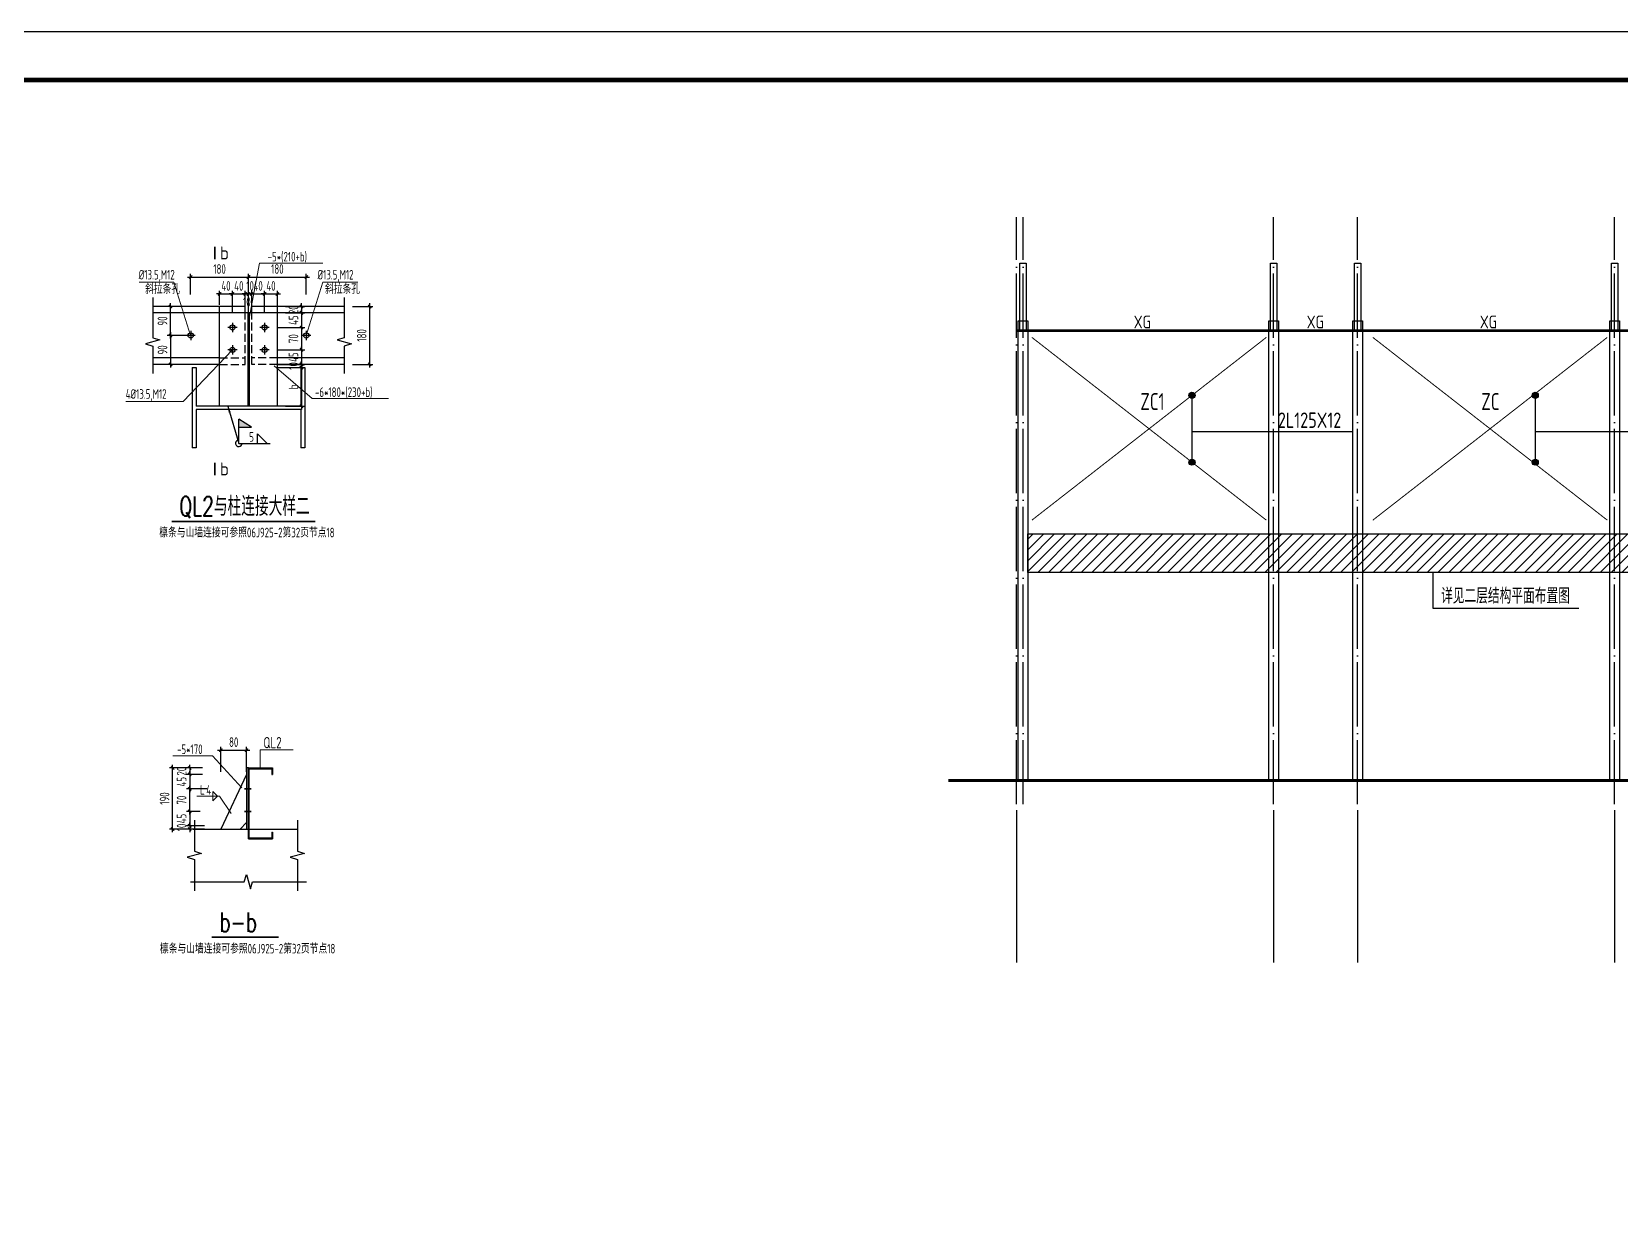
# Model space of a CAD drawing. Extents: x 19118 to 566552, y -1188739 to 92943.
# Drawn here: x 137558 to 187009, y -837241 to -800288 of the extents above; entities that cross this region are included whole.
import ezdxf

# ---------------------------------------------------------------- set-up
doc = ezdxf.new("R2010")
doc.units = 0
doc.header["$LTSCALE"] = 1000
doc.header["$MEASUREMENT"] = 0
for name, pattern in [('DASH', [0.35, 0.25, -0.1]), ('DOTE', [2.42, 2, -0.2, 0.02, -0.2]), ('线型6', [8.75, 5, -1.25, 1.25, -1.25])]:
    doc.linetypes.add(name, pattern=pattern)
doc.layers.get('0').update_dxf_attribs({"linetype": 'CONTINUOUS'})
doc.layers.get('Defpoints').update_dxf_attribs({"linetype": 'CONTINUOUS'})
for name, color, linetype in [('10', 7, 'CONTINUOUS'), ('3T_BAR', 7, 'CONTINUOUS'), ('A_DE_DETAIL_3', 144, 'CONTINUOUS'), ('AXIS', 3, 'CONTINUOUS'), ('BEAM', 4, 'CONTINUOUS'), ('COLU', 7, 'CONTINUOUS'), ('DIM', 3, 'CONTINUOUS'), ('DOTE', 9, 'DOTE'), ('NUM', 7, 'CONTINUOUS'), ('PUB_DIM', 3, 'CONTINUOUS'), ('PUB_TEXT', 7, 'CONTINUOUS'), ('PUB_TITLE', 4, 'CONTINUOUS'), ('REIN', 1, 'CONTINUOUS'), ('TEXT', 7, 'CONTINUOUS'), ('THICK', 6, 'CONTINUOUS'), ('THIN', 7, 'CONTINUOUS'), ('WALL', 6, 'CONTINUOUS'), ('WELD', 7, 'CONTINUOUS'), ('系杆', 7, 'CONTINUOUS')]:
    doc.layers.add(name, color=color, linetype=linetype)
doc.layers.add('111', color=9, linetype='线型6', lineweight=18)
doc.layers.add('柱间支撑', color=40, linetype='CONTINUOUS', lineweight=25)
doc.styles.add('_HZDX', font='atssdeng.shx', dxfattribs={"width": 0.8, "bigfont": 'atssdchn.shx'})
doc.styles.get("Standard").update_dxf_attribs({"font": 'atssdeng.shx', "bigfont": 'atssdchn.shx'})
doc.styles.add('TSSD_Dimension', font='Tssdeng.shx', dxfattribs={"width": 0.7, "bigfont": 'hztxt.shx'})
doc.styles.add('TSSD_Label', font='tssdeng.shx', dxfattribs={"width": 0.6, "bigfont": 'hztxt.shx'})
doc.styles.add('TSSD_Rein', font='atssdeng.shx', dxfattribs={"width": 0.7, "bigfont": 'atssdchn.shx'})
doc.styles.add('正文', font='romans.shx', dxfattribs={"width": 0.71, "bigfont": 'hztxt.shx'})
doc.dimstyles.new('TSSD_10_100', dxfattribs={"dimtxt": 300, "dimasz": 100, "dimexe": 100, "dimexo": 250, "dimgap": 100, "dimtad": 1, "dimdec": 0, "dimlfac": 0.1, "dimzin": 0, "dimdsep": 46, "dimtxsty": 'TSSD_Dimension', "dimblk": 'ARCHTICK', "dimcen": 0, "dimdle": 100, "dimclrt": 7, "dimadec": 0, "dimazin": 0, "dimtfac": 1, "dimtdec": 0, "dimtix": 1, "dimtmove": 2, "dimatfit": 3, "dimldrblk": 'ARCHTICK', "dimfxl": 1, "dimtolj": 1, "dimtzin": 0, "dimarcsym": 0})
doc.dimstyles.new('TSSD_LEADER_STYLE_200.0', dxfattribs={"dimtxt": 0.18, "dimasz": 200, "dimexe": 0.18, "dimexo": 0.0625, "dimgap": 0.09, "dimtad": 0, "dimtih": 1, "dimtoh": 1, "dimdec": 4, "dimzin": 0, "dimdsep": 46, "dimtxsty": 'Standard', "dimcen": 0.09, "dimadec": 0, "dimazin": 0, "dimtfac": 1, "dimtdec": 4, "dimtofl": 0, "dimtmove": 0, "dimatfit": 3, "dimfxl": 1, "dimtolj": 1, "dimtzin": 0, "dimarcsym": 0})

# ---------------------------------------------------------------- blocks, each defined once
blk = doc.blocks.new('A$C5B44133F')
at = {"layer": 'BEAM', "color": 6, "linetype": 'ByBlock'}
for p, q in [((-373, -18), (377, -18)), ((-373, -2218), (-373, -18)), ((-348, -43), (352, -43)), ((-348, -2193), (-348, -43)), ((352, -43), (352, -218)), ((352, -218), (377, -218)), ((377, -18), (377, -218)), ((-373, -2218), (377, -2218)), ((-348, -2193), (352, -2193)), ((352, -2018), (352, -2193)), ((352, -2018), (377, -2018)), ((377, -2018), (377, -2218))]:
    blk.add_line(p, q, dxfattribs=at)
blk = doc.blocks.new('_ArchTick')
at = {"color": 0, "linetype": 'ByBlock', "const_width": 0.4}
blk.add_lwpolyline([(-0.5, -0.5), (0.5, 0.5)], dxfattribs=at)
blk = doc.blocks.new('*D700')
at = {"layer": 'Defpoints', "color": 0}
for p in [(143121, -823199), (142474, -823399), (143121, -823399)]:
    blk.add_point(p, dxfattribs=at)
at = {"layer": 'DIM', "color": 0, "lineweight": -2}
for p, q in [((142871, -823199), (142374, -823199)), ((142474, -823199), (142474, -823099)), ((142474, -823199), (142474, -823399)), ((142871, -823399), (142374, -823399)), ((142474, -823399), (142474, -823499))]:
    blk.add_line(p, q, dxfattribs=at)
at = {"layer": 'DIM', "color": 0, "lineweight": -2, "xscale": 100, "yscale": 100, "zscale": 100}
for p, rotation in [((142474, -823199), 270), ((142474, -823399), 90)]:
    blk.add_blockref('_ArchTick', p, dxfattribs=dict(at, rotation=rotation))
at = {"layer": 'DIM', "color": 7, "insert": (142224, -823299), "char_height": 300, "attachment_point": 5, "rotation": 90, "style": 'TSSD_Dimension'}
blk.add_mtext('\\A1;20', dxfattribs=at)
blk = doc.blocks.new('*D701')
at = {"layer": 'Defpoints', "color": 0}
for p in [(142474, -823849), (143054, -823849), (143121, -823399)]:
    blk.add_point(p, dxfattribs=at)
at = {"layer": 'DIM', "color": 0, "lineweight": -2}
for p, q in [((142474, -823399), (142474, -823299)), ((142871, -823399), (142374, -823399)), ((142804, -823849), (142374, -823849)), ((142474, -823399), (142474, -823849)), ((142474, -823849), (142474, -823949))]:
    blk.add_line(p, q, dxfattribs=at)
at = {"layer": 'DIM', "color": 0, "lineweight": -2, "xscale": 100, "yscale": 100, "zscale": 100}
for p, rotation in [((142474, -823399), 270), ((142474, -823849), 90)]:
    blk.add_blockref('_ArchTick', p, dxfattribs=dict(at, rotation=rotation))
at = {"layer": 'DIM', "color": 7, "insert": (142224, -823624), "char_height": 300, "attachment_point": 5, "rotation": 90, "style": 'TSSD_Dimension'}
blk.add_mtext('\\A1;45', dxfattribs=at)
blk = doc.blocks.new('*D702')
at = {"layer": 'Defpoints', "color": 0}
for p in [(143054, -824549), (142474, -824999), (143181, -824999)]:
    blk.add_point(p, dxfattribs=at)
at = {"layer": 'DIM', "color": 0, "lineweight": -2}
for p, q in [((142804, -824549), (142374, -824549)), ((142474, -824549), (142474, -824449)), ((142474, -824549), (142474, -824999)), ((142931, -824999), (142374, -824999)), ((142474, -824999), (142474, -825099))]:
    blk.add_line(p, q, dxfattribs=at)
at = {"layer": 'DIM', "color": 0, "lineweight": -2, "xscale": 100, "yscale": 100, "zscale": 100}
for p, rotation in [((142474, -824549), 270), ((142474, -824999), 90)]:
    blk.add_blockref('_ArchTick', p, dxfattribs=dict(at, rotation=rotation))
at = {"layer": 'DIM', "color": 7, "insert": (142224, -824774), "char_height": 300, "attachment_point": 5, "rotation": 90, "style": 'TSSD_Dimension'}
blk.add_mtext('\\A1;45', dxfattribs=at)
blk = doc.blocks.new('*D703')
at = {"layer": 'Defpoints', "color": 0}
for p in [(142474, -825099), (143181, -824999), (143181, -825099)]:
    blk.add_point(p, dxfattribs=at)
at = {"layer": 'DIM', "color": 0, "lineweight": -2}
for p, q in [((142931, -824999), (142374, -824999)), ((142931, -825099), (142374, -825099)), ((142474, -824999), (142474, -824899)), ((142474, -824999), (142474, -825099)), ((142474, -825099), (142474, -825199))]:
    blk.add_line(p, q, dxfattribs=at)
at = {"layer": 'DIM', "color": 0, "lineweight": -2, "xscale": 100, "yscale": 100, "zscale": 100}
for p, rotation in [((142474, -824999), 270), ((142474, -825099), 90)]:
    blk.add_blockref('_ArchTick', p, dxfattribs=dict(at, rotation=rotation))
at = {"layer": 'DIM', "color": 7, "insert": (142224, -825049), "char_height": 300, "attachment_point": 5, "rotation": 90, "style": 'TSSD_Dimension'}
blk.add_mtext('\\A1;10', dxfattribs=at)
blk = doc.blocks.new('*D704')
at = {"layer": 'Defpoints', "color": 0}
for p in [(144245, -822644), (143445, -823573), (144245, -823573)]:
    blk.add_point(p, dxfattribs=at)
at = {"layer": 'DIM', "color": 0, "lineweight": -2}
for p, q in [((143345, -822644), (144345, -822644)), ((143445, -823323), (143445, -822544)), ((144245, -823323), (144245, -822544))]:
    blk.add_line(p, q, dxfattribs=at)
at = {"layer": 'DIM', "color": 0, "lineweight": -2, "xscale": 100, "yscale": 100, "zscale": 100, "rotation": 180}
blk.add_blockref('_ArchTick', (143445, -822644), dxfattribs=at)
at = {"layer": 'DIM', "color": 0, "lineweight": -2, "xscale": 100, "yscale": 100, "zscale": 100}
blk.add_blockref('_ArchTick', (144245, -822644), dxfattribs=at)
at = {"layer": 'DIM', "color": 7, "insert": (143845, -822394), "char_height": 300, "attachment_point": 5, "style": 'TSSD_Dimension'}
blk.add_mtext('\\A1;80', dxfattribs=at)
blk = doc.blocks.new('A$C5D1D5D61')
at = {"layer": 'COLU', "linetype": 'ByBlock'}
for p, q in [((-57.7, 22.6), (192.3, 22.6)), ((-57.7, 10.6), (-57.7, 22.6)), ((-57.7, 10.6), (62.3, 10.6)), ((62.3, 10.6), (62.3, -315.4)), ((72.3, 10.6), (72.3, -315.4)), ((72.3, 10.6), (192.3, 10.6)), ((192.3, 22.6), (192.3, 10.6)), ((-57.7, -315.4), (62.3, -315.4)), ((-57.7, -327.4), (-57.7, -315.4)), ((-57.7, -327.4), (192.3, -327.4)), ((72.3, -315.4), (192.3, -315.4)), ((192.3, -315.4), (192.3, -327.4))]:
    blk.add_line(p, q, dxfattribs=at)
blk = doc.blocks.new('*D705')
at = {"layer": 'Defpoints', "color": 0}
for p in [(144305, -807920), (142505, -808711), (144305, -808711)]:
    blk.add_point(p, dxfattribs=at)
at = {"layer": 'DIM', "color": 0, "lineweight": -2}
for p, q in [((142405, -807920), (144405, -807920)), ((142505, -808461), (142505, -807820)), ((144305, -808461), (144305, -807820))]:
    blk.add_line(p, q, dxfattribs=at)
at = {"layer": 'DIM', "color": 0, "lineweight": -2, "xscale": 100, "yscale": 100, "zscale": 100, "rotation": 180}
blk.add_blockref('_ArchTick', (142505, -807920), dxfattribs=at)
at = {"layer": 'DIM', "color": 0, "lineweight": -2, "xscale": 100, "yscale": 100, "zscale": 100}
blk.add_blockref('_ArchTick', (144305, -807920), dxfattribs=at)
at = {"layer": 'DIM', "color": 7, "insert": (143405, -807670), "char_height": 300, "attachment_point": 5, "style": 'TSSD_Dimension'}
blk.add_mtext('\\A1;180', dxfattribs=at)
blk = doc.blocks.new('*D706')
at = {"layer": 'Defpoints', "color": 0}
for p in [(146105, -807920), (144305, -808711), (146105, -808711)]:
    blk.add_point(p, dxfattribs=at)
at = {"layer": 'DIM', "color": 0, "lineweight": -2}
for p, q in [((144205, -807920), (146205, -807920)), ((144305, -808461), (144305, -807820)), ((146105, -808461), (146105, -807820))]:
    blk.add_line(p, q, dxfattribs=at)
at = {"layer": 'DIM', "color": 0, "lineweight": -2, "xscale": 100, "yscale": 100, "zscale": 100, "rotation": 180}
blk.add_blockref('_ArchTick', (144305, -807920), dxfattribs=at)
at = {"layer": 'DIM', "color": 0, "lineweight": -2, "xscale": 100, "yscale": 100, "zscale": 100}
blk.add_blockref('_ArchTick', (146105, -807920), dxfattribs=at)
at = {"layer": 'DIM', "color": 7, "insert": (145205, -807670), "char_height": 300, "attachment_point": 5, "style": 'TSSD_Dimension'}
blk.add_mtext('\\A1;180', dxfattribs=at)
blk = doc.blocks.new('*D707')
at = {"layer": 'Defpoints', "color": 0}
for p in [(143805, -808447), (143405, -809038), (143805, -809272)]:
    blk.add_point(p, dxfattribs=at)
at = {"layer": 'DIM', "color": 0, "lineweight": -2}
for p, q in [((143405, -808447), (143305, -808447)), ((143405, -808788), (143405, -808347)), ((143405, -808447), (143805, -808447)), ((143805, -809022), (143805, -808347)), ((143805, -808447), (143905, -808447))]:
    blk.add_line(p, q, dxfattribs=at)
at = {"layer": 'DIM', "color": 0, "lineweight": -2, "xscale": 100, "yscale": 100, "zscale": 100}
blk.add_blockref('_ArchTick', (143405, -808447), dxfattribs=at)
at = {"layer": 'DIM', "color": 0, "lineweight": -2, "xscale": 100, "yscale": 100, "zscale": 100, "rotation": 180}
blk.add_blockref('_ArchTick', (143805, -808447), dxfattribs=at)
at = {"layer": 'DIM', "color": 7, "insert": (143605, -808197), "char_height": 300, "attachment_point": 5, "style": 'TSSD_Dimension'}
blk.add_mtext('\\A1;40', dxfattribs=at)
blk = doc.blocks.new('*D708')
at = {"layer": 'Defpoints', "color": 0}
for p in [(144205, -808447), (143805, -809272), (144205, -809272)]:
    blk.add_point(p, dxfattribs=at)
at = {"layer": 'DIM', "color": 0, "lineweight": -2}
for p, q in [((143805, -808447), (143705, -808447)), ((143805, -809022), (143805, -808347)), ((143805, -808447), (144205, -808447)), ((144205, -809022), (144205, -808347)), ((144205, -808447), (144305, -808447))]:
    blk.add_line(p, q, dxfattribs=at)
at = {"layer": 'DIM', "color": 0, "lineweight": -2, "xscale": 100, "yscale": 100, "zscale": 100}
blk.add_blockref('_ArchTick', (143805, -808447), dxfattribs=at)
at = {"layer": 'DIM', "color": 0, "lineweight": -2, "xscale": 100, "yscale": 100, "zscale": 100, "rotation": 180}
blk.add_blockref('_ArchTick', (144205, -808447), dxfattribs=at)
at = {"layer": 'DIM', "color": 7, "insert": (144005, -808197), "char_height": 300, "attachment_point": 5, "style": 'TSSD_Dimension'}
blk.add_mtext('\\A1;40', dxfattribs=at)
blk = doc.blocks.new('*D709')
at = {"layer": 'Defpoints', "color": 0}
for p in [(144305, -808447), (144205, -809272), (144305, -809272)]:
    blk.add_point(p, dxfattribs=at)
at = {"layer": 'DIM', "color": 0, "lineweight": -2}
for p, q in [((144205, -808447), (144105, -808447)), ((144205, -809022), (144205, -808347)), ((144205, -808447), (144305, -808447)), ((144305, -809022), (144305, -808347)), ((144305, -808447), (144405, -808447))]:
    blk.add_line(p, q, dxfattribs=at)
at = {"layer": 'DIM', "color": 0, "lineweight": -2, "xscale": 100, "yscale": 100, "zscale": 100}
blk.add_blockref('_ArchTick', (144205, -808447), dxfattribs=at)
at = {"layer": 'DIM', "color": 0, "lineweight": -2, "xscale": 100, "yscale": 100, "zscale": 100, "rotation": 180}
blk.add_blockref('_ArchTick', (144305, -808447), dxfattribs=at)
at = {"layer": 'DIM', "color": 7, "insert": (144255, -808697), "char_height": 300, "attachment_point": 5, "style": 'TSSD_Dimension'}
blk.add_mtext('\\A1;10', dxfattribs=at)
blk = doc.blocks.new('*D710')
at = {"layer": 'Defpoints', "color": 0}
for p in [(144405, -808447), (144305, -809272), (144405, -809272)]:
    blk.add_point(p, dxfattribs=at)
at = {"layer": 'DIM', "color": 0, "lineweight": -2}
for p, q in [((144305, -808447), (144205, -808447)), ((144305, -809022), (144305, -808347)), ((144305, -808447), (144405, -808447)), ((144405, -809022), (144405, -808347)), ((144405, -808447), (144505, -808447))]:
    blk.add_line(p, q, dxfattribs=at)
at = {"layer": 'DIM', "color": 0, "lineweight": -2, "xscale": 100, "yscale": 100, "zscale": 100}
blk.add_blockref('_ArchTick', (144305, -808447), dxfattribs=at)
at = {"layer": 'DIM', "color": 0, "lineweight": -2, "xscale": 100, "yscale": 100, "zscale": 100, "rotation": 180}
blk.add_blockref('_ArchTick', (144405, -808447), dxfattribs=at)
at = {"layer": 'DIM', "color": 7, "insert": (144355, -808197), "char_height": 300, "attachment_point": 5, "style": 'TSSD_Dimension'}
blk.add_mtext('\\A1;10', dxfattribs=at)
blk = doc.blocks.new('*D711')
at = {"layer": 'Defpoints', "color": 0}
for p in [(144805, -808447), (144405, -809272), (144805, -809272)]:
    blk.add_point(p, dxfattribs=at)
at = {"layer": 'DIM', "color": 0, "lineweight": -2}
for p, q in [((144405, -808447), (144305, -808447)), ((144405, -809022), (144405, -808347)), ((144405, -808447), (144805, -808447)), ((144805, -809022), (144805, -808347)), ((144805, -808447), (144905, -808447))]:
    blk.add_line(p, q, dxfattribs=at)
at = {"layer": 'DIM', "color": 0, "lineweight": -2, "xscale": 100, "yscale": 100, "zscale": 100}
blk.add_blockref('_ArchTick', (144405, -808447), dxfattribs=at)
at = {"layer": 'DIM', "color": 0, "lineweight": -2, "xscale": 100, "yscale": 100, "zscale": 100, "rotation": 180}
blk.add_blockref('_ArchTick', (144805, -808447), dxfattribs=at)
at = {"layer": 'DIM', "color": 7, "insert": (144605, -808197), "char_height": 300, "attachment_point": 5, "style": 'TSSD_Dimension'}
blk.add_mtext('\\A1;40', dxfattribs=at)
blk = doc.blocks.new('*D712')
at = {"layer": 'Defpoints', "color": 0}
for p in [(145205, -808447), (144805, -809272), (145205, -809272)]:
    blk.add_point(p, dxfattribs=at)
at = {"layer": 'DIM', "color": 0, "lineweight": -2}
for p, q in [((144805, -808447), (144705, -808447)), ((144805, -809022), (144805, -808347)), ((144805, -808447), (145205, -808447)), ((145205, -809022), (145205, -808347)), ((145205, -808447), (145305, -808447))]:
    blk.add_line(p, q, dxfattribs=at)
at = {"layer": 'DIM', "color": 0, "lineweight": -2, "xscale": 100, "yscale": 100, "zscale": 100}
blk.add_blockref('_ArchTick', (144805, -808447), dxfattribs=at)
at = {"layer": 'DIM', "color": 0, "lineweight": -2, "xscale": 100, "yscale": 100, "zscale": 100, "rotation": 180}
blk.add_blockref('_ArchTick', (145205, -808447), dxfattribs=at)
at = {"layer": 'DIM', "color": 7, "insert": (145005, -808197), "char_height": 300, "attachment_point": 5, "style": 'TSSD_Dimension'}
blk.add_mtext('\\A1;40', dxfattribs=at)
blk = doc.blocks.new('*D713')
at = {"layer": 'Defpoints', "color": 0}
for p in [(145205, -808838), (145205, -809038), (145955, -809038)]:
    blk.add_point(p, dxfattribs=at)
at = {"layer": 'DIM', "color": 0, "lineweight": -2}
for p, q in [((145455, -808838), (146055, -808838)), ((145955, -808838), (145955, -808738)), ((145955, -808838), (145955, -809038)), ((145455, -809038), (146055, -809038)), ((145955, -809038), (145955, -809138))]:
    blk.add_line(p, q, dxfattribs=at)
at = {"layer": 'DIM', "color": 0, "lineweight": -2, "xscale": 100, "yscale": 100, "zscale": 100}
for p, rotation in [((145955, -808838), 270), ((145955, -809038), 90)]:
    blk.add_blockref('_ArchTick', p, dxfattribs=dict(at, rotation=rotation))
at = {"layer": 'DIM', "color": 7, "insert": (145705, -808938), "char_height": 300, "attachment_point": 5, "rotation": 90, "style": 'TSSD_Dimension'}
blk.add_mtext('\\A1;20', dxfattribs=at)
blk = doc.blocks.new('*D714')
at = {"layer": 'Defpoints', "color": 0}
for p in [(144949, -809488), (145205, -809038), (145955, -809488)]:
    blk.add_point(p, dxfattribs=at)
at = {"layer": 'DIM', "color": 0, "lineweight": -2}
for p, q in [((145955, -809038), (145955, -808938)), ((145199, -809488), (146055, -809488)), ((145455, -809038), (146055, -809038)), ((145955, -809038), (145955, -809488)), ((145955, -809488), (145955, -809588))]:
    blk.add_line(p, q, dxfattribs=at)
at = {"layer": 'DIM', "color": 0, "lineweight": -2, "xscale": 100, "yscale": 100, "zscale": 100}
for p, rotation in [((145955, -809038), 270), ((145955, -809488), 90)]:
    blk.add_blockref('_ArchTick', p, dxfattribs=dict(at, rotation=rotation))
at = {"layer": 'DIM', "color": 7, "insert": (145705, -809263), "char_height": 300, "attachment_point": 5, "rotation": 90, "style": 'TSSD_Dimension'}
blk.add_mtext('\\A1;45', dxfattribs=at)
blk = doc.blocks.new('*D715')
at = {"layer": 'Defpoints', "color": 0}
for p in [(144949, -810188), (144949, -810638), (145955, -810638)]:
    blk.add_point(p, dxfattribs=at)
at = {"layer": 'DIM', "color": 0, "lineweight": -2}
for p, q in [((145199, -810188), (146055, -810188)), ((145955, -810188), (145955, -810088)), ((145955, -810188), (145955, -810638)), ((145199, -810638), (146055, -810638)), ((145955, -810638), (145955, -810738))]:
    blk.add_line(p, q, dxfattribs=at)
at = {"layer": 'DIM', "color": 0, "lineweight": -2, "xscale": 100, "yscale": 100, "zscale": 100}
for p, rotation in [((145955, -810188), 270), ((145955, -810638), 90)]:
    blk.add_blockref('_ArchTick', p, dxfattribs=dict(at, rotation=rotation))
at = {"layer": 'DIM', "color": 7, "insert": (145705, -810413), "char_height": 300, "attachment_point": 5, "rotation": 90, "style": 'TSSD_Dimension'}
blk.add_mtext('\\A1;45', dxfattribs=at)
blk = doc.blocks.new('*D716')
at = {"layer": 'Defpoints', "color": 0}
for p in [(144949, -810638), (144949, -810738), (145955, -810738)]:
    blk.add_point(p, dxfattribs=at)
at = {"layer": 'DIM', "color": 0, "lineweight": -2}
for p, q in [((145199, -810638), (146055, -810638)), ((145199, -810738), (146055, -810738)), ((145955, -810638), (145955, -810538)), ((145955, -810638), (145955, -810738)), ((145955, -810738), (145955, -810838))]:
    blk.add_line(p, q, dxfattribs=at)
at = {"layer": 'DIM', "color": 0, "lineweight": -2, "xscale": 100, "yscale": 100, "zscale": 100}
for p, rotation in [((145955, -810638), 270), ((145955, -810738), 90)]:
    blk.add_blockref('_ArchTick', p, dxfattribs=dict(at, rotation=rotation))
at = {"layer": 'DIM', "color": 7, "insert": (145705, -810688), "char_height": 300, "attachment_point": 5, "rotation": 90, "style": 'TSSD_Dimension'}
blk.add_mtext('\\A1;10', dxfattribs=at)
blk = doc.blocks.new('A$C3073000E')
at = {"layer": 'THIN', "color": 1}
for p, q in [((116, 1), (-172, 1)), ((-28, 145), (-28, -143))]:
    blk.add_line(p, q, dxfattribs=at)
blk.add_circle((-28, 1), 80, dxfattribs=at)
blk = doc.blocks.new('_WELD001')
at = {"linetype": 'ByBlock'}
h = blk.add_hatch(color=0, dxfattribs=at)
h.paths.add_polyline_path([(0.8, 1), (0, 1.5), (0, 1)])
edge = h.paths.add_edge_path()
edge.add_line((0, 0), (0, 1.5))
at = {"color": 0, "linetype": 'ByBlock'}
for p, q in [((0, 0), (0, 1.5)), ((0.8, 1), (0, 1.5)), ((0, 1), (0.8, 1))]:
    blk.add_line(p, q, dxfattribs=at)
blk = doc.blocks.new('_WELD004')
at = {"color": 0, "linetype": 'ByBlock'}
for p, q in [((0, 1), (1, 0)), ((0, 0), (0, 1))]:
    blk.add_line(p, q, dxfattribs=at)
blk = doc.blocks.new('*D717')
at = {"layer": 'Defpoints', "color": 0}
for p in [(145205, -810738), (145205, -811938), (145955, -811938)]:
    blk.add_point(p, dxfattribs=at)
at = {"layer": 'DIM', "color": 0, "lineweight": -2}
for p, q in [((145455, -810738), (146055, -810738)), ((145955, -810638), (145955, -812038)), ((145455, -811938), (146055, -811938))]:
    blk.add_line(p, q, dxfattribs=at)
at = {"layer": 'DIM', "color": 0, "lineweight": -2, "xscale": 100, "yscale": 100, "zscale": 100}
for p, rotation in [((145955, -810738), 90), ((145955, -811938), 270)]:
    blk.add_blockref('_ArchTick', p, dxfattribs=dict(at, rotation=rotation))
at = {"layer": 'DIM', "color": 7, "insert": (145705, -811338), "char_height": 300, "attachment_point": 5, "rotation": 90, "style": 'TSSD_Dimension'}
blk.add_mtext('\\A1;b', dxfattribs=at)
blk = doc.blocks.new('*D839')
at = {"layer": 'Defpoints', "color": 0}
for p in [(147288, -808838), (148079, -808838), (147290, -810638)]:
    blk.add_point(p, dxfattribs=at)
at = {"layer": 'DIM', "color": 0, "lineweight": -2}
for p, q in [((147538, -808838), (148179, -808838)), ((148079, -810738), (148079, -808738)), ((147540, -810638), (148179, -810638))]:
    blk.add_line(p, q, dxfattribs=at)
at = {"layer": 'DIM', "color": 0, "lineweight": -2, "xscale": 100, "yscale": 100, "zscale": 100}
for p, rotation in [((148079, -808838), 90), ((148079, -810638), 270)]:
    blk.add_blockref('_ArchTick', p, dxfattribs=dict(at, rotation=rotation))
at = {"layer": 'DIM', "color": 7, "insert": (147829, -809738), "char_height": 300, "attachment_point": 5, "rotation": 90, "style": 'TSSD_Dimension'}
blk.add_mtext('\\A1;180', dxfattribs=at)
blk = doc.blocks.new('*D840')
at = {"layer": 'Defpoints', "color": 0}
for p in [(145232, -809488), (145205, -810188), (145955, -810188)]:
    blk.add_point(p, dxfattribs=at)
at = {"layer": 'DIM', "color": 0, "lineweight": -2}
for p, q in [((145482, -809488), (146055, -809488)), ((145955, -809388), (145955, -810288)), ((145455, -810188), (146055, -810188))]:
    blk.add_line(p, q, dxfattribs=at)
at = {"layer": 'DIM', "color": 0, "lineweight": -2, "xscale": 100, "yscale": 100, "zscale": 100}
for p, rotation in [((145955, -809488), 90), ((145955, -810188), 270)]:
    blk.add_blockref('_ArchTick', p, dxfattribs=dict(at, rotation=rotation))
at = {"layer": 'DIM', "color": 7, "insert": (145705, -809838), "char_height": 300, "attachment_point": 5, "rotation": 90, "style": 'TSSD_Dimension'}
blk.add_mtext('\\A1;70', dxfattribs=at)
blk = doc.blocks.new('*D841')
at = {"layer": 'Defpoints', "color": 0}
for p in [(141878, -808838), (142669, -808838), (142601, -809738)]:
    blk.add_point(p, dxfattribs=at)
at = {"layer": 'DIM', "color": 0, "lineweight": -2}
for p, q in [((142419, -808838), (141778, -808838)), ((141878, -809838), (141878, -808738)), ((142351, -809738), (141778, -809738))]:
    blk.add_line(p, q, dxfattribs=at)
at = {"layer": 'DIM', "color": 0, "lineweight": -2, "xscale": 100, "yscale": 100, "zscale": 100}
for p, rotation in [((141878, -808838), 90), ((141878, -809738), 270)]:
    blk.add_blockref('_ArchTick', p, dxfattribs=dict(at, rotation=rotation))
at = {"layer": 'DIM', "color": 7, "insert": (141628, -809288), "char_height": 300, "attachment_point": 5, "rotation": 90, "style": 'TSSD_Dimension'}
blk.add_mtext('\\A1;90', dxfattribs=at)
blk = doc.blocks.new('*D842')
at = {"layer": 'Defpoints', "color": 0}
for p in [(142601, -809738), (141878, -810638), (142669, -810638)]:
    blk.add_point(p, dxfattribs=at)
at = {"layer": 'DIM', "color": 0, "lineweight": -2}
for p, q in [((142351, -809738), (141778, -809738)), ((141878, -809638), (141878, -810738)), ((142419, -810638), (141778, -810638))]:
    blk.add_line(p, q, dxfattribs=at)
at = {"layer": 'DIM', "color": 0, "lineweight": -2, "xscale": 100, "yscale": 100, "zscale": 100}
for p, rotation in [((141878, -809738), 90), ((141878, -810638), 270)]:
    blk.add_blockref('_ArchTick', p, dxfattribs=dict(at, rotation=rotation))
at = {"layer": 'DIM', "color": 7, "insert": (141628, -810188), "char_height": 300, "attachment_point": 5, "rotation": 90, "style": 'TSSD_Dimension'}
blk.add_mtext('\\A1;90', dxfattribs=at)
blk = doc.blocks.new('*D843')
at = {"layer": 'Defpoints', "color": 0}
for p in [(142474, -823849), (143265, -823849), (143054, -824549)]:
    blk.add_point(p, dxfattribs=at)
at = {"layer": 'DIM', "color": 0, "lineweight": -2}
for p, q in [((143015, -823849), (142374, -823849)), ((142474, -824649), (142474, -823749)), ((142804, -824549), (142374, -824549))]:
    blk.add_line(p, q, dxfattribs=at)
at = {"layer": 'DIM', "color": 0, "lineweight": -2, "xscale": 100, "yscale": 100, "zscale": 100}
for p, rotation in [((142474, -823849), 90), ((142474, -824549), 270)]:
    blk.add_blockref('_ArchTick', p, dxfattribs=dict(at, rotation=rotation))
at = {"layer": 'DIM', "color": 7, "insert": (142224, -824199), "char_height": 300, "attachment_point": 5, "rotation": 90, "style": 'TSSD_Dimension'}
blk.add_mtext('\\A1;70', dxfattribs=at)
blk = doc.blocks.new('*D844')
at = {"layer": 'Defpoints', "color": 0}
for p in [(141943, -823199), (142734, -823199), (142666, -825099)]:
    blk.add_point(p, dxfattribs=at)
at = {"layer": 'DIM', "color": 0, "lineweight": -2}
for p, q in [((142484, -823199), (141843, -823199)), ((141943, -825199), (141943, -823099)), ((142416, -825099), (141843, -825099))]:
    blk.add_line(p, q, dxfattribs=at)
at = {"layer": 'DIM', "color": 0, "lineweight": -2, "xscale": 100, "yscale": 100, "zscale": 100}
for p, rotation in [((141943, -823199), 90), ((141943, -825099), 270)]:
    blk.add_blockref('_ArchTick', p, dxfattribs=dict(at, rotation=rotation))
at = {"layer": 'DIM', "color": 7, "insert": (141693, -824149), "char_height": 300, "attachment_point": 5, "rotation": 90, "style": 'TSSD_Dimension'}
blk.add_mtext('\\A1;190', dxfattribs=at)

msp = doc.modelspace()

# ---------------------------------------------------------------- hatches: boundary and pattern name
at = {"layer": '111'}
h = msp.add_hatch(dxfattribs=at)
h.set_pattern_fill('ANSI31', color=256, scale=150, style=0)
h.set_pattern_definition([(45, (47124.26, -44097.6), (-168.3798, 168.3798), [])])
h.paths.add_polyline_path([(168568.24, -815916.74), (208411.1, -815916.74), (208411.1, -817116.74), (168568.24, -817116.74)])
at = {"layer": 'PUB_DIM'}
for points in [[(173771.48, -811601.91, -1), (173583.77, -811601.91, -1)], [(184459.37, -811601.91, -1), (184271.66, -811601.91, -1)], [(173771.48, -813683.03, -1), (173583.77, -813683.03, -1)], [(184459.37, -813683.03, -1), (184271.66, -813683.03, -1)]]:
    msp.add_hatch(color=256, dxfattribs=at).paths.add_polyline_path(points)

# ---------------------------------------------------------------- linework, layer by layer
at = {"layer": '3T_BAR', "const_width": 100}
msp.add_lwpolyline([(166095.7, -823586.74), (209985.18, -823586.74)], dxfattribs=at)
at = {"layer": 'A_DE_DETAIL_3'}
for points in [[(168318.24, -807486.74), (168518.24, -807486.74), (168518.24, -809573.66), (168318.24, -809573.66)], [(176118.24, -807486.74), (176318.24, -807486.74), (176318.24, -809573.66), (176118.24, -809573.66)], [(178732.65, -807486.74), (178932.65, -807486.74), (178932.65, -809573.66), (178732.65, -809573.66)], [(186732.65, -807486.74), (186932.65, -807486.74), (186932.65, -809573.66), (186732.65, -809573.66)], [(168268.24, -809286.74), (168568.24, -809286.74), (168568.24, -823586.74), (168268.24, -823586.74)], [(176068.24, -809286.74), (176368.24, -809286.74), (176368.24, -823586.74), (176068.24, -823586.74)], [(178682.65, -809286.74), (178982.65, -809286.74), (178982.65, -823586.74), (178682.65, -823586.74)], [(186682.65, -809286.74), (186982.65, -809286.74), (186982.65, -823586.74), (186682.65, -823586.74)]]:
    msp.add_lwpolyline(points, close=True, dxfattribs=at)
at = {"layer": 'AXIS'}
for p, q in [((168218.24, -824516.17), (168218.24, -829256.15)), ((176218.24, -824516.17), (176218.24, -829256.15)), ((178832.65, -824516.17), (178832.65, -829256.15)), ((186832.65, -824516.17), (186832.65, -829256.15))]:
    msp.add_line(p, q, dxfattribs=at)
at = {"layer": 'BEAM', "linetype": 'ByBlock'}
for p, q in [((144205.15, -808838.33), (141322.18, -808838.33)), ((143405.11, -811938.01), (143405.11, -808838.33)), ((147288.12, -808838.33), (144405.16, -808838.33)), ((145205.2, -811938.01), (145205.2, -808838.33)), ((144205.15, -809038.34), (141322.18, -809038.34)), ((145205.2, -809038.34), (143405.11, -809038.34)), ((144280.15, -809038.34), (144280.15, -811938.01)), ((144330.16, -809038.34), (144330.16, -811938.01)), ((147288.12, -809038.34), (144405.16, -809038.34)), ((143405.11, -810437.93), (141322.18, -810437.93)), ((147288.12, -810437.93), (145205.2, -810437.93)), ((143405.11, -810637.94), (141322.18, -810637.94)), ((147288.12, -810637.94), (145205.2, -810637.94)), ((144330.16, -811938.01), (144280.15, -811938.01)), ((144245.15, -823199.05), (144245.15, -825098.67)), ((144305.15, -823199.05), (144245.15, -823199.05)), ((144305.15, -823199.05), (144305.15, -825098.67)), ((144245.15, -823399.06), (143445.11, -825098.67)), ((142582.46, -825098.67), (145627.82, -825098.67)), ((142782.47, -825098.67), (145827.83, -825098.67)), ((144245.15, -824898.66), (144045.14, -825098.67))]:
    msp.add_line(p, q, dxfattribs=at)
at = {"layer": 'BEAM', "linetype": 'DASH'}
for p, q in [((144205.15, -810637.94), (144205.15, -808838.33)), ((144405.16, -810637.94), (144405.16, -808838.33)), ((143405.11, -810437.93), (144205.15, -810437.93)), ((145205.2, -810437.93), (144405.16, -810437.93)), ((143405.11, -810637.94), (144205.15, -810637.94)), ((145205.2, -810637.94), (144405.16, -810637.94))]:
    msp.add_line(p, q, dxfattribs=at)
at = {"layer": 'DOTE', "linetype": 'DOTE'}
for p, q in [((168218.24, -824328.67), (168218.24, -806054.17)), ((168418.24, -824328.67), (168418.24, -806054.17)), ((176218.24, -824328.67), (176218.24, -806054.17)), ((178832.65, -824328.67), (178832.65, -806054.17)), ((186832.65, -824328.67), (186832.65, -806054.17))]:
    msp.add_line(p, q, dxfattribs=at)
at = {"layer": 'NUM', "const_width": 50, "elevation": -288.01}
for points in [[(141908.5, -815524.84), (146388.48, -815524.84)], [(143156.77, -828463.19), (145247.62, -828463.19)]]:
    msp.add_lwpolyline(points, dxfattribs=at)
at = {"layer": 'PUB_DIM'}
for p, q in [((173677.63, -811620.5), (173677.63, -813683.03)), ((184365.51, -811620.5), (184365.51, -813683.03)), ((173677.63, -812732.46), (178694.14, -812732.46)), ((184365.51, -812732.46), (189382.03, -812732.46))]:
    msp.add_line(p, q, dxfattribs=at)
for centre in [(173677.63, -811601.91), (184365.51, -811601.91), (173677.63, -813683.03), (184365.51, -813683.03)]:
    msp.add_circle(centre, 93.85, dxfattribs=at)
at = {"layer": 'PUB_TEXT'}
msp.add_lwpolyline([(181179.03, -817116.74), (181179.03, -818229.7), (185723.49, -818229.7)], dxfattribs=at)
at = {"layer": 'PUB_TITLE'}
msp.add_lwpolyline([(77811.65, -889388.06), (235461.65, -889388.06), (235461.65, -800288.06), (77811.65, -800288.06)], close=True, dxfattribs=at)
at = {"layer": 'PUB_TITLE', "const_width": 150}
msp.add_lwpolyline([(81561.65, -887888.06), (233961.65, -887888.06), (233961.65, -801788.06), (81561.65, -801788.06)], close=True, dxfattribs=at)
at = {"layer": 'REIN', "linetype": 'ByBlock', "const_width": 50}
for points in [[(144394.76, -823849.08), (144178.16, -823849.08)], [(144394.76, -824548.64), (144178.16, -824548.64)]]:
    msp.add_lwpolyline(points, dxfattribs=at)
at = {"layer": 'TEXT', "lineweight": 9}
for p, q in [((144330.16, -809198.11), (144645.41, -807488.75)), ((146620.36, -807488.75), (144645.41, -807488.75)), ((140898.12, -808081.2), (141985.65, -808081.2)), ((141985.65, -808081.2), (142504.9, -809738.14)), ((146624.66, -808081.2), (146105.24, -809738.14)), ((147712.19, -808081.2), (146624.66, -808081.2)), ((142273.98, -811797.17, -288.01), (143805.13, -810187.92)), ((145109.08, -810681.3, -288.01), (146283.42, -811704.53, -288.01)), ((140491.25, -811797.17, -288.01), (142273.98, -811797.17, -288.01)), ((148668.8, -811704.53, -288.01), (146283.42, -811704.53, -288.01)), ((143189.15, -822818.42, -288.01), (141954.24, -822818.42, -288.01)), ((143189.15, -822818.42, -288.01), (144102.56, -823815.8)), ((144665.24, -822633.14), (145695.15, -822633.14)), ((144665.24, -822633.14), (144665.24, -823199.05)), ((143402.63, -824075.75, -288.01), (142693.72, -824075.75, -288.01)), ((143195.57, -823928.41, -288.01), (143195.57, -824223.1, -288.01)), ((143342.91, -824075.75, -288.01), (143195.57, -823928.41, -288.01)), ((143342.91, -824075.75, -288.01), (143195.57, -824223.1, -288.01)), ((143767.36, -824617.21, -288.01), (143402.63, -824075.75, -288.01))]:
    msp.add_line(p, q, dxfattribs=at)
at = {"layer": 'THICK', "const_width": 50}
for points in [[(143256.38, -807370.73), (143256.38, -806970.71)], [(143256.38, -814092.14), (143256.38, -813692.12)]]:
    msp.add_lwpolyline(points, dxfattribs=at)
at = {"layer": 'THIN'}
for points in [[(141322.18, -808558.32), (141322.18, -809808.14), (141542.19, -809878.14), (141102.17, -809998.15), (141322.18, -810068.15), (141322.18, -810917.96)], [(147288.12, -808558.32), (147288.12, -809808.14), (147068.11, -809878.14), (147508.14, -809998.15), (147288.12, -810068.15), (147288.12, -810917.96)], [(142621.23, -824818.65), (142621.23, -825787.91), (142841.24, -825857.92), (142401.22, -825977.92), (142621.23, -826047.93), (142621.23, -827017.18)], [(145827.83, -824818.65), (145827.83, -825787.91), (146047.84, -825857.92), (145607.82, -825977.92), (145827.83, -826047.93), (145827.83, -827017.18)], [(142502.46, -826737.17), (144175.15, -826737.17), (144245.15, -826517.16), (144365.16, -826957.18), (144435.16, -826737.17), (146107.85, -826737.17)]]:
    msp.add_lwpolyline(points, dxfattribs=at)
at = {"layer": 'WALL'}
msp.add_lwpolyline([(168568.24, -815916.74), (208411.1, -815916.74), (208411.1, -817116.74), (168568.24, -817116.74)], close=True, dxfattribs=at)
at = {"layer": 'WELD'}
msp.add_line((144001.71, -813097.15), (144982.01, -813097.15), dxfattribs=at)
msp.add_arc((144001.71, -813097.15), 100, 106.299059, 0, dxfattribs=at)
at = {"layer": '柱间支撑', "linetype": 'DASH', "ltscale": 2, "const_width": 30}
for points in [[(168692.62, -815486.74), (175992.62, -809797.83)], [(175992.62, -815486.74), (168692.62, -809797.83)], [(179307.03, -815486.74), (186607.03, -809797.83)], [(186607.03, -815486.74), (179307.03, -809797.83)]]:
    msp.add_lwpolyline(points, dxfattribs=at)
at = {"layer": '系杆', "color": 3, "const_width": 80}
msp.add_lwpolyline([(168218.24, -809586.74), (208711.1, -809586.74)], dxfattribs=at)

# ---------------------------------------------------------------- block references
at = {"layer": 'BEAM', "linetype": 'ByBlock', "xscale": 1.000050000031479, "yscale": 1.000049999915063, "zscale": 1.00005}
for name, p in [('A$C3073000E', (143833.43, -809489.23)), ('A$C3073000E', (144833.48, -809489.23)), ('A$C3073000E', (142533.37, -809739)), ('A$C3073000E', (146133.55, -809739)), ('A$C3073000E', (143833.43, -810188.79)), ('A$C3073000E', (144833.48, -810188.79)), ('A$C5B44133F', (144678.36, -823181.04))]:
    msp.add_blockref(name, p, dxfattribs=at)
at = {"layer": 'COLU', "linetype": 'ByBlock', "xscale": 10.00050000008196, "yscale": 10.00050000008196, "zscale": 10.0005, "rotation": 270}
msp.add_blockref('A$C5D1D5D61', (145829.43, -811314.88), dxfattribs=at)
at = {"layer": 'WELD'}
for name, p, xscale, yscale, zscale in [('_WELD001', (144001.71, -813097.15), 500.0250000000233, 500.0250000000233, 500.025), ('_WELD004', (144581.99, -813097.15), 300.015000000014, 300.015000000014, 300.015)]:
    msp.add_blockref(name, p, dxfattribs=dict(at, xscale=xscale, yscale=yscale, zscale=zscale))

# ---------------------------------------------------------------- texts
at = {"layer": '10', "style": 'TSSD_Rein', "width": 0.8}
for p in [(171864.44, -809518.78), (177249.57, -809518.78), (182639.01, -809518.78)]:
    msp.add_text('XG', height=400, dxfattribs=at).set_placement(p)
at = {"layer": 'PUB_TEXT', "style": '_HZDX', "width": 0.8}
for s, p in [('2L125X12', (176348.33, -812615.62)), ('详见二层结构平面布置图', (181430.67, -818081.52))]:
    msp.add_text(s, height=480, dxfattribs=at).set_placement(p)
at = {"layer": 'TEXT', "lineweight": 9}
for s, height, style, width, p in [('-5*(210+b)', 300.015, 'TSSD_Rein', 0.7, (144901.01, -807436.81)), ('%%c13.5,M12', 300.015, 'TSSD_Rein', 0.7, (140887.84, -807997.8)), ('%%c13.5,M12', 300.015, 'TSSD_Rein', 0.7, (146454.33, -807997.8)), ('斜拉条孔', 300.015, 'TSSD_Rein', 0.7, (141087.48, -808442.27)), ('斜拉条孔', 300.015, 'TSSD_Rein', 0.7, (146687.74, -808442.27)), ('4%%c13.5,M12', 300.015, 'TSSD_Rein', 0.7, (140482.62, -811709.73, -288.01)), ('-6*180*(230+b)', 300.015, 'TSSD_Rein', 0.7, (146376.05, -811652.59, -288.01)), ('QL2与柱连接大样二', 600.038, '正文', 0.71, (142150.81, -815355.16, -288.01)), ('-5*170', 300.015, 'TSSD_Rein', 0.7, (142081.21, -822766.48, -288.01)), ('L', 300.01, 'TSSD_Rein', 0.7, (142798.23, -824030.99, -288.01)), ('4', 300.01, 'TSSD_Rein', 0.7, (142992.22, -824030.99, -288.01)), ('b-b', 600.038, '正文', 0.71, (143399.08, -828293.51, -288.01))]:
    msp.add_text(s, height=height, dxfattribs=dict(at, style=style, width=width)).set_placement(p)
at = {"layer": 'TEXT', "style": 'TSSD_Label', "width": 0.7}
msp.add_text('5', height=300.01, dxfattribs=at).set_placement((144326.97, -813047.15))
at = {"layer": 'TEXT', "lineweight": 5, "style": 'TSSD_Rein'}
for s, height, width, p in [('檩条与山墙连接可参照06J925-2第32页节点18', 300.015, 0.7, (141526.87, -816021.88, -288.01)), ('QL2', 350.017, 0.75, (144769.09, -822584.63, 58.53)), ('檩条与山墙连接可参照06J925-2第32页节点18', 300.015, 0.7, (141548.74, -828971.57, -288.01))]:
    msp.add_text(s, height=height, dxfattribs=dict(at, width=width)).set_placement(p)
at = {"layer": 'THICK', "style": 'TSSD_Label'}
for p in [(143414.72, -807370.73), (143414.72, -814092.14)]:
    msp.add_text('b', height=400.02, dxfattribs=at).set_placement(p)
at = {"layer": '柱间支撑', "lineweight": 5, "style": 'TSSD_Rein', "width": 0.75}
for s, p in [('ZC1', (172068.82, -812058.44)), ('ZC', (182683.23, -812058.44))]:
    msp.add_text(s, height=525, dxfattribs=at).set_placement(p)

# ---------------------------------------------------------------- dimensions: what is measured, and where the dimension line sits
at = {"layer": 'DIM'}
for base, p1, p2, picture, middle in [((144305.15, -807920.33), (142505.06, -808711.43), (144305.15, -808711.43), '*D705', (143405.11, -807670.33)), ((146105.24, -807920.33), (144305.15, -808711.43), (146105.24, -808711.43), '*D706', (145205.2, -807670.33)), ((143805.13, -808446.95), (143405.11, -809038.34), (143805.13, -809272.35), '*D707', (143605.12, -808196.95)), ((144205.15, -808446.95), (143805.13, -809272.35), (144205.15, -809272.35), '*D708', (144005.14, -808196.95)), ((144405.16, -808446.95), (144305.15, -809272.35), (144405.16, -809272.35), '*D710', (144355.16, -808196.95)), ((144805.18, -808446.95), (144405.16, -809272.35), (144805.18, -809272.35), '*D711', (144605.17, -808196.95)), ((145205.2, -808446.95), (144805.18, -809272.35), (145205.2, -809272.35), '*D712', (145005.19, -808196.95)), ((144245.15, -822644.33), (143445.11, -823573.2), (144245.15, -823573.2), '*D704', (143845.13, -822394.33))]:
    dim = msp.add_linear_dim(base=base, p1=p1, p2=p2, dimstyle='TSSD_10_100', dxfattribs=at)
    dim.commit()
    dim.dimension.update_dxf_attribs({"geometry": picture, "text_midpoint": middle})
dim = msp.add_linear_dim(base=(144305.15, -808446.95), p1=(144205.15, -809272.35), p2=(144305.15, -809272.35), dimstyle='TSSD_10_100', dxfattribs=at)
dim.commit()
dim.dimension.update_dxf_attribs({"geometry": '*D709', "text_midpoint": (144255.15, -808696.97), "dimtype": 160})
for base, p1, p2, angle, picture, middle in [((141877.76, -808838.33), (142600.82, -809738.14), (142668.86, -808838.33), 90, '*D841', (141627.76, -809288.23)), ((145955.12, -809488.36), (145205.2, -809038.34), (144949.19, -809488.36), 90, '*D714', (145705.12, -809263.35)), ((145955.12, -809038.34), (145205.2, -808838.33), (145205.2, -809038.34), 90, '*D713', (145705.12, -808938.33)), ((148079.23, -808838.33), (147290.25, -810637.94), (147288.12, -808838.33), 90, '*D839', (147829.23, -809738.14)), ((145955.12, -810187.92), (145232.06, -809488.36), (145205.2, -810187.92), 270, '*D840', (145705.12, -809838.14)), ((141877.76, -810637.94), (142600.82, -809738.14), (142668.86, -810637.94), 270, '*D842', (141627.76, -810188.04)), ((145955.12, -810637.94), (144949.19, -810187.92), (144949.19, -810637.94), 90, '*D715', (145705.12, -810412.93)), ((145955.12, -810737.95), (144949.19, -810637.94), (144949.19, -810737.95), 90, '*D716', (145705.12, -810687.94)), ((141943.02, -823199.05), (142666.08, -825098.67), (142734.12, -823199.05), 90, '*D844', (141693.02, -824148.86)), ((142473.82, -823399.06), (143121.26, -823199.05), (143121.26, -823399.06), 90, '*D700', (142223.82, -823299.06)), ((142473.82, -823849.08), (143121.26, -823399.06), (143054.27, -823849.08), 90, '*D701', (142223.82, -823624.07)), ((142473.82, -823849.08), (143054.27, -824548.64), (143264.92, -823849.08), 90, '*D843', (142223.82, -824198.86)), ((142473.82, -824999.14), (143054.27, -824548.64), (143181.26, -824999.14), 90, '*D702', (142223.82, -824773.89)), ((142473.82, -825098.67), (143181.26, -824999.14), (143181.26, -825098.67), 90, '*D703', (142223.82, -825048.9))]:
    dim = msp.add_linear_dim(base=base, p1=p1, p2=p2, angle=angle, dimstyle='TSSD_10_100', dxfattribs=at)
    dim.commit()
    dim.dimension.update_dxf_attribs({"geometry": picture, "text_midpoint": middle})
dim = msp.add_linear_dim(base=(145955.12, -811938.01), p1=(145205.2, -810737.95), p2=(145205.2, -811938.01), angle=90, text='b', dimstyle='TSSD_10_100', dxfattribs=at)
dim.commit()
dim.dimension.update_dxf_attribs({"geometry": '*D717', "text_midpoint": (145705.12, -811337.98)})

# ---------------------------------------------------------------- leaders
at = {"layer": 'WELD'}
msp.add_leader([(143662.78, -811938.01), (144001.71, -813097.15)], dimstyle='TSSD_LEADER_STYLE_200.0', dxfattribs=at)

doc.saveas('drawing.dxf')
